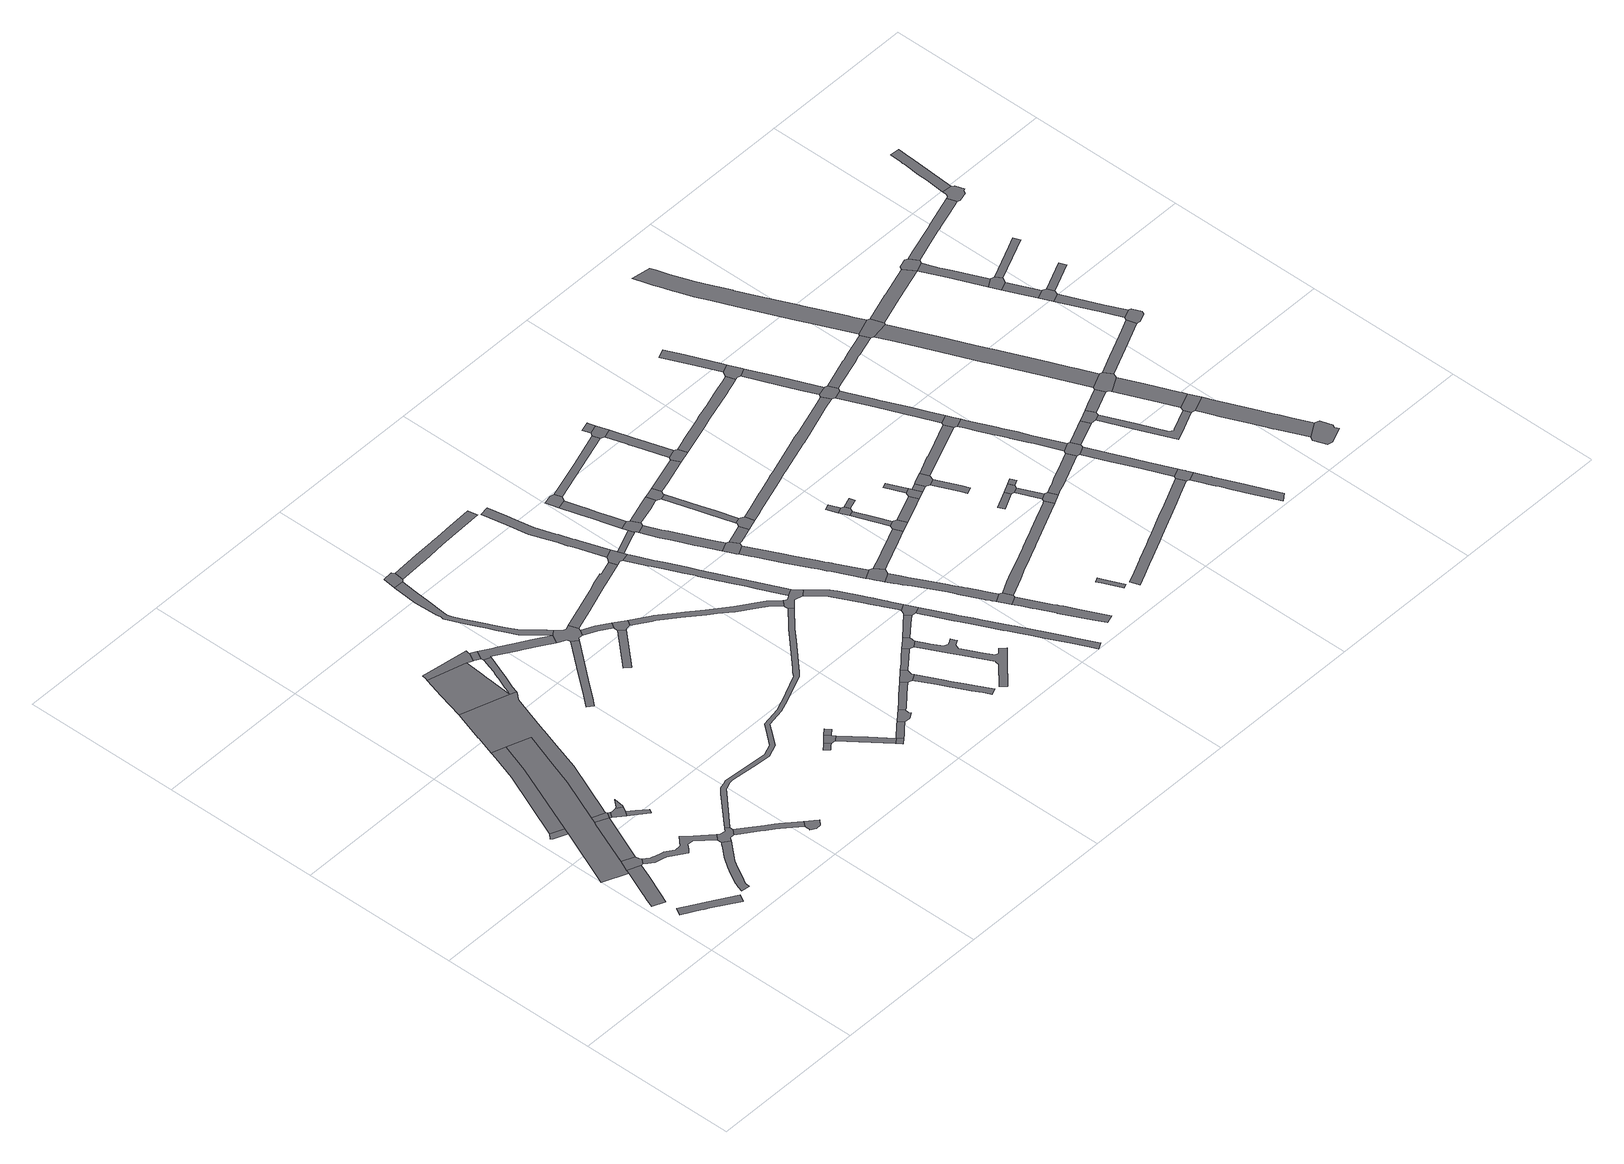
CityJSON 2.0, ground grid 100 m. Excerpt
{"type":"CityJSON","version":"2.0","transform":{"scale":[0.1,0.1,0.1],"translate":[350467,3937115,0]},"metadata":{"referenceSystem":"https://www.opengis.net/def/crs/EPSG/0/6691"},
"CityObjects":{
"road1":{"type":"Road","attributes":{"function":"2","RoadStructureAttribute.sectionType":"1"},"geometry":[{"type":"MultiSurface","lod":"1","boundaries":[[[0,1,2,3,4,5,6,7,8,9]]]}]},
"road2":{"type":"Road","attributes":{"RoadStructureAttribute.sectionType":"1"},"geometry":[{"type":"MultiSurface","lod":"1","boundaries":[[[10,11,12,13,14,15,16,17,18,19,20,21]]]}]},
"road3":{"type":"Road","geometry":[{"type":"MultiSurface","lod":"1","boundaries":[[[22,23,24,25,26,4,3]]]}]},
"road4":{"type":"Road","geometry":[{"type":"MultiSurface","lod":"1","boundaries":[[[27,28,29,30,31]]]}]},
"road5":{"type":"Road","attributes":{"function":"2","RoadStructureAttribute.sectionType":"1"},"geometry":[{"type":"MultiSurface","lod":"1","boundaries":[[[32,33,34,35,26,25,36,37,38]]]}]},
"road6":{"type":"Road","attributes":{"RoadStructureAttribute.sectionType":"1"},"geometry":[{"type":"MultiSurface","lod":"1","boundaries":[[[39,40,41,42,43,44,45,46,47,48,23,22,49,50,51,52,53,54,55,56,57,58,59]]]}]},
"road7":{"type":"Road","attributes":{"RoadStructureAttribute.sectionType":"1"},"geometry":[{"type":"MultiSurface","lod":"1","boundaries":[[[60,61,62,63,64,65,66,67,68,69,70,71,72,73,74,75,76,77,78]]]}]},
"road8":{"type":"Road","attributes":{"function":"2","RoadStructureAttribute.sectionType":"1"},"geometry":[{"type":"MultiSurface","lod":"1","boundaries":[[[79,80,81,82,83,84,85,86,87,88,89,90,91,92,93,94,95,96,97]]]}]},
"road9":{"type":"Road","geometry":[{"type":"MultiSurface","lod":"1","boundaries":[[[98,32,38,99,100]]]}]},
"road10":{"type":"Road","attributes":{"function":"2","RoadStructureAttribute.sectionType":"1"},"geometry":[{"type":"MultiSurface","lod":"1","boundaries":[[[101,102,103,104,105,27,31]]]}]},
"road11":{"type":"Road","geometry":[{"type":"MultiSurface","lod":"1","boundaries":[[[106,107,99,38]]]}]},
"road12":{"type":"Road","geometry":[{"type":"MultiSurface","lod":"1","boundaries":[[[108,109,107,106,110,111,112,113]]]}]},
"road13":{"type":"Road","geometry":[{"type":"MultiSurface","lod":"1","boundaries":[[[110,114,115,116,117,111]]]}]},
"road14":{"type":"Road","geometry":[{"type":"MultiSurface","lod":"1","boundaries":[[[112,118,119,120,113]]]}]},
"road15":{"type":"Road","geometry":[{"type":"MultiSurface","lod":"1","boundaries":[[[68,67,121,122,123,124,125,126,127,39,59]]]}]},
"road16":{"type":"Road","attributes":{"function":"2","RoadStructureAttribute.sectionType":"1"}},
"road17":{"type":"Road","attributes":{"RoadStructureAttribute.sectionType":"1"},"geometry":[{"type":"MultiSurface","lod":"1","boundaries":[[[128,129,130,131,132,133,134,135,136,137,138,139,140,141,123,122]]]}]},
"road18":{"type":"Road","geometry":[{"type":"MultiSurface","lod":"1","boundaries":[[[142,143,144,103,102,97,96,145,146,147,148,149,98,100,150,151,152,153,154,155,156,157,158,159,160,161]]]}]},
"road19":{"type":"Road","geometry":[{"type":"MultiSurface","lod":"1","boundaries":[[[162,134,133,163,164,165,166]]]}]},
"road20":{"type":"Road","attributes":{"function":"2","RoadStructureAttribute.sectionType":"1"},"geometry":[{"type":"MultiSurface","lod":"1","boundaries":[[[160,167,168,169,170,171,172,173,174,175,161]]]}]},
"road21":{"type":"Road","geometry":[{"type":"MultiSurface","lod":"1","boundaries":[[[176,177,174,173,178,179,180,181,182]]]}]},
"road22":{"type":"Road","attributes":{"RoadStructureAttribute.sectionType":"1"},"geometry":[{"type":"MultiSurface","lod":"1","boundaries":[[[183,184,185,186,187,188,189,190,191,192,193,194,195,196,197,198,199,200,201,202,203,204,205,206,207,208,209,210,211,212,213,214,160,159]]]}]},
"road23":{"type":"Road","geometry":[{"type":"MultiSurface","lod":"1","boundaries":[[[180,179,215,216,217,218]]]}]},
"road24":{"type":"Road","attributes":{"RoadStructureAttribute.sectionType":"1"},"geometry":[{"type":"MultiSurface","lod":"1","boundaries":[[[219,220,221,222,223,224,225,226]]]}]},
"road25":{"type":"Road","attributes":{"RoadStructureAttribute.sectionType":"1"},"geometry":[{"type":"MultiSurface","lod":"1","boundaries":[[[217,227,188,187,228,229,230,231,232,233,234,235,236,237,238,239,218]]]}]},
"road26":{"type":"Road","attributes":{"RoadStructureAttribute.sectionType":"1"},"geometry":[{"type":"MultiSurface","lod":"1","boundaries":[[[240,241,242,243,244,245]]]}]},
"road27":{"type":"Road","attributes":{"RoadStructureAttribute.sectionType":"1"},"geometry":[{"type":"MultiSurface","lod":"1","boundaries":[[[246,247,248,249,250,251,252,253,254,255,256,257,258,259,260,261,262,263,264,265,266,267,268,269,270,271,272,273,274,275,276,277,278,279,280,281,282,283,284,285,286,287,288,125,124]]]}]},
"road28":{"type":"Road","geometry":[{"type":"MultiSurface","lod":"1","boundaries":[[[244,289,290,291,292,245]]]}]},
"road29":{"type":"Road","attributes":{"RoadStructureAttribute.sectionType":"1"},"geometry":[{"type":"MultiSurface","lod":"1","boundaries":[[[291,293,294,292]]]}]},
"road30":{"type":"Road","attributes":{"RoadStructureAttribute.sectionType":"1"},"geometry":[{"type":"MultiSurface","lod":"1","boundaries":[[[295,290,289,296,297]]]}]},
"road31":{"type":"Road","attributes":{"RoadStructureAttribute.sectionType":"1"},"geometry":[{"type":"MultiSurface","lod":"1","boundaries":[[[298,299,300,301,302,303,304,305,306,307,308,309,310,311,312,313,314,315,316,317,318,319,320,321,322,323,324,325,234]]]}]},
"road32":{"type":"Road","geometry":[{"type":"MultiSurface","lod":"1","boundaries":[[[314,313,326,327,328,329]]]}]},
"road33":{"type":"Road","geometry":[{"type":"MultiSurface","lod":"1","boundaries":[[[330,331,332,333,334,298,234,233,335,336,219,226,337,338]]]}]},
"road34":{"type":"Road","geometry":[{"type":"MultiSurface","lod":"1","boundaries":[[[296,339,340,297]]]}]},
"road35":{"type":"Road","attributes":{"RoadStructureAttribute.sectionType":"1"},"geometry":[{"type":"MultiSurface","lod":"1","boundaries":[[[341,342,343,344]]]}]},
"road36":{"type":"Road","attributes":{"RoadStructureAttribute.sectionType":"1"},"geometry":[{"type":"MultiSurface","lod":"1","boundaries":[[[345,346,347,348,349,350,351,352,353,297,340]]]}]},
"road37":{"type":"Road","attributes":{"RoadStructureAttribute.sectionType":"1"},"geometry":[{"type":"MultiSurface","lod":"1","boundaries":[[[354,355,356,357,330,338]]]}]},
"road38":{"type":"Road","geometry":[{"type":"MultiSurface","lod":"1","boundaries":[[[358,359,360,361,362,363,364,349,348]]]}]},
"road39":{"type":"Road","geometry":[{"type":"MultiSurface","lod":"1","boundaries":[[[356,355,341,344,365,366,367]]]}]},
"road40":{"type":"Road","attributes":{"RoadStructureAttribute.sectionType":"1"},"geometry":[{"type":"MultiSurface","lod":"1","boundaries":[[[368,369,370,371,372,362,361,373,374,375]]]}]},
"road41":{"type":"Road","attributes":{"RoadStructureAttribute.sectionType":"1"},"geometry":[{"type":"MultiSurface","lod":"1","boundaries":[[[376,377,378,379,380,381,382,383,384,385,386,387,388,332,331,389,390,391,392,393,394]]]}]},
"road42":{"type":"Road","attributes":{"RoadStructureAttribute.sectionType":"1"},"geometry":[{"type":"MultiSurface","lod":"1","boundaries":[[[395,396,397,398,399,400,401,402,403,404,405,406,407,408,409,410,327,326]]]}]},
"road43":{"type":"Road","geometry":[{"type":"MultiSurface","lod":"1","boundaries":[[[411,412,413,414,368,375,415]]]}]},
"road44":{"type":"Road","attributes":{"RoadStructureAttribute.sectionType":"1"},"geometry":[{"type":"MultiSurface","lod":"1","boundaries":[[[366,416,417,418,419,420,421,422,423,424,425,426,427,428,429,430,431,432,433,434,367]]]}]},
"road45":{"type":"Road","attributes":{"RoadStructureAttribute.sectionType":"1"},"geometry":[{"type":"MultiSurface","lod":"1","boundaries":[[[435,436,437,438,439,440,441,442,443,444,445,446,447,411,415]]]}]},
"road46":{"type":"Road","attributes":{"RoadStructureAttribute.sectionType":"1"},"geometry":[{"type":"MultiSurface","lod":"1","boundaries":[[[448,449,450,451,414,413,452,453,454]]]}]},
"road47":{"type":"Road","geometry":[{"type":"MultiSurface","lod":"1","boundaries":[[[455,456,457,458,459,376,394,460,461,462,463]]]}]},
"road48":{"type":"Road","attributes":{"RoadStructureAttribute.sectionType":"1"},"geometry":[{"type":"MultiSurface","lod":"1","boundaries":[[[464,465,466,467,468,469,470,471,472,473,474,475,476,477,478,479,480,481,458,457]]]}]},
"road49":{"type":"Road","geometry":[{"type":"MultiSurface","lod":"1","boundaries":[[[482,483,484,485,486,487,488,489,448,454]]]}]},
"road50":{"type":"Road","attributes":{"RoadStructureAttribute.sectionType":"1"},"geometry":[{"type":"MultiSurface","lod":"1","boundaries":[[[461,490,491,492,493,494,495,496,497,498,499,500,501,502,503,504,505,506,507,508,509,510,511,512,513,514,515,516,462]]]}]},
"road51":{"type":"Road","geometry":[{"type":"MultiSurface","lod":"1","boundaries":[[[425,517,266,265,518,519,520,521,522,523,506,505,524,525,526,426]]]}]},
"road52":{"type":"Road","attributes":{"RoadStructureAttribute.sectionType":"1"},"geometry":[{"type":"MultiSurface","lod":"1","boundaries":[[[527,528,529,530,531,532,533,534,535,536,537,538,539,540,541,542,543,544,483,482,545,546,547,548,549,550,551,552,553,554,555,556]]]}]},
"road53":{"type":"Road","attributes":{"RoadStructureAttribute.sectionType":"1"},"geometry":[{"type":"MultiSurface","lod":"1","boundaries":[[[455,463,557,558,559]]]}]},
"road54":{"type":"Road","attributes":{"RoadStructureAttribute.sectionType":"1"},"geometry":[{"type":"MultiSurface","lod":"1","boundaries":[[[560,561,562,563,487,486,564,565,566]]]}]},
"road55":{"type":"Road","attributes":{"RoadStructureAttribute.sectionType":"1"},"geometry":[{"type":"MultiSurface","lod":"1","boundaries":[[[567,568,569,570,571,572,573,574,575,576,577,578,579,580,581,582,583,584,585,586,587,588,589,590,522,521]]]}]},
"road56":{"type":"Road","attributes":{"RoadStructureAttribute.sectionType":"1"},"geometry":[{"type":"MultiSurface","lod":"1","boundaries":[[[591,592,593,594,595,596,597,598,599,600,601,602,603,604]]]}]},
"road57":{"type":"Road","geometry":[{"type":"MultiSurface","lod":"1","boundaries":[[[605,606,607,597,596,559,558,608,609,610,611]]]}]},
"road58":{"type":"Road","geometry":[{"type":"MultiSurface","lod":"1","boundaries":[[[612,613,614,615,604,603]]]}]},
"road59":{"type":"Road","attributes":{"RoadStructureAttribute.sectionType":"1"},"geometry":[{"type":"MultiSurface","lod":"1","boundaries":[[[616,617,618,619,620,621,622,623,624,625,626,627,628,629,611,610]]]}]},
"road60":{"type":"Road","geometry":[{"type":"MultiSurface","lod":"1","boundaries":[[[578,577,630,560,566,631,632]]]}]},
"road61":{"type":"Road","geometry":[{"type":"MultiSurface","lod":"1","boundaries":[[[633,622,621,634,635,636,637,638]]]}]},
"road62":{"type":"Road","attributes":{"RoadStructureAttribute.sectionType":"1"},"geometry":[{"type":"MultiSurface","lod":"1","boundaries":[[[639,640,606,605,641,642,643,644]]]}]},
"road63":{"type":"Road","attributes":{"RoadStructureAttribute.sectionType":"1"},"geometry":[{"type":"MultiSurface","lod":"1","boundaries":[[[645,646,647,648,649,650,651,652,653,637,636,654,655,656,657,658,659,660,661,662,663,664,665]]]}]},
"road64":{"type":"Road","attributes":{"RoadStructureAttribute.sectionType":"1"},"geometry":[{"type":"MultiSurface","lod":"1","boundaries":[[[631,666,667,668,669,670,671,672,673,674,675,676,677,678,679,680,681,682,683,684,685,686,687,688,689,632]]]}]},
"road65":{"type":"Road","attributes":{"RoadStructureAttribute.sectionType":"1"},"geometry":[{"type":"MultiSurface","lod":"1","boundaries":[[[690,691,692,693,694,633,638]]]}]},
"road66":{"type":"Road","geometry":[{"type":"MultiSurface","lod":"1","boundaries":[[[664,695,696,697,698,699,700,701,665]]]}]},
"road67":{"type":"Road","attributes":{"RoadStructureAttribute.sectionType":"1"},"geometry":[{"type":"MultiSurface","lod":"1","boundaries":[[[702,703,704,705,706,707,708,709,710,711,712,713,714,715,716,717,718,719,720,721,722,723,724,725,726,727,699,698]]]}]},
"road68":{"type":"Road","geometry":[{"type":"MultiSurface","lod":"1","boundaries":[[[728,729,730,731,732,733,639,644]]]}]},
"road69":{"type":"Road","attributes":{"RoadStructureAttribute.sectionType":"1"},"geometry":[{"type":"MultiSurface","lod":"1","boundaries":[[[734,735,736,737,738,739,729,728]]]}]},
"road70":{"type":"Road","geometry":[{"type":"MultiSurface","lod":"1","boundaries":[[[740,737,736,741,692,691,742]]]}]},
"road71":{"type":"Road","attributes":{"RoadStructureAttribute.sectionType":"1"},"geometry":[{"type":"MultiSurface","lod":"1","boundaries":[[[612,743,744,745,746,613]]]}]},
"road72":{"type":"Road","geometry":[{"type":"MultiSurface","lod":"1","boundaries":[[[715,714,747,748,749,750]]]}]},
"road73":{"type":"Road","attributes":{"RoadStructureAttribute.sectionType":"1"},"geometry":[{"type":"MultiSurface","lod":"1","boundaries":[[[751,752,753,754,755,756,757,758,759,760,761,762,763,764,765,766,767,768,748,747]]]}]},
"road74":{"type":"Road","attributes":{"RoadStructureAttribute.sectionType":"1"},"geometry":[{"type":"MultiSurface","lod":"1","boundaries":[[[769,770,771,772,773,701,700,774,775,776,777,778]]]}]},
"road75":{"type":"Road","attributes":{"RoadStructureAttribute.sectionType":"1"},"geometry":[{"type":"MultiSurface","lod":"1","boundaries":[[[731,779,780,781,782,783,784,732]]]}]},
"road76":{"type":"Road","attributes":{"RoadStructureAttribute.sectionType":"1"},"geometry":[{"type":"MultiSurface","lod":"1","boundaries":[[[785,786,787,788]]]}]},
"road77":{"type":"Road","geometry":[{"type":"MultiSurface","lod":"1","boundaries":[[[787,789,790,791,792,788]]]}]},
"road78":{"type":"Road","geometry":[{"type":"MultiSurface","lod":"1","boundaries":[[[744,793,794,795,796,745]]]}]},
"road79":{"type":"Road","attributes":{"RoadStructureAttribute.sectionType":"1"},"geometry":[{"type":"MultiSurface","lod":"1","boundaries":[[[797,796,795,798,799]]]}]},
"road80":{"type":"Road","attributes":{"RoadStructureAttribute.sectionType":"1"},"geometry":[{"type":"MultiSurface","lod":"1","boundaries":[[[800,790,789,801,802,803]]]}]},
"road81":{"type":"Road","attributes":{"RoadStructureAttribute.sectionType":"1"},"geometry":[{"type":"MultiSurface","lod":"1","boundaries":[[[804,805,806,794,793,807,808,809,810]]]}]},
"road82":{"type":"Road","geometry":[{"type":"MultiSurface","lod":"1","boundaries":[[[782,781,811,812,804,810]]]}]},
"road83":{"type":"Road","geometry":[{"type":"MultiSurface","lod":"1","boundaries":[[[777,813,814,803,802,778]]]}]},
"road84":{"type":"Road","attributes":{"RoadStructureAttribute.sectionType":"1"},"geometry":[{"type":"MultiSurface","lod":"1","boundaries":[[[791,815,816,792]]]}]},
"road85":{"type":"Road","attributes":{"RoadStructureAttribute.sectionType":"1"},"geometry":[{"type":"MultiSurface","lod":"1","boundaries":[[[817,818,819,820,821,822]]]}]},
"road86":{"type":"Road","attributes":{"RoadStructureAttribute.sectionType":"1"},"geometry":[{"type":"MultiSurface","lod":"1","boundaries":[[[813,823,824,825,826,827,828,829,830,831,832,814]]]}]},
"road87":{"type":"Road","attributes":{"RoadStructureAttribute.sectionType":"1"},"geometry":[{"type":"MultiSurface","lod":"1","boundaries":[[[749,833,834,835,836,837,838,839,840,841,842,843,844,845,846,847,848,849,850,851,852,853,854,855,856,857,750]]]}]},
"road88":{"type":"Road","attributes":{"RoadStructureAttribute.sectionType":"1"},"geometry":[{"type":"MultiSurface","lod":"1","boundaries":[[[858,859,860,861,862,863,864,865,866,867,868,740,742,869,870,871,872,873,874,875,876,877,878,879,880]]]}]},
"road89":{"type":"Road","geometry":[{"type":"MultiSurface","lod":"1","boundaries":[[[881,882,883,884,885]]]}]},
"road90":{"type":"Road","geometry":[{"type":"MultiSurface","lod":"1","boundaries":[[[886,885,884,828,827,887,888]]]}]},
"road91":{"type":"Road","attributes":{"RoadStructureAttribute.sectionType":"1"},"geometry":[{"type":"MultiSurface","lod":"1","boundaries":[[[889,890,886,888]]]}]},
"road92":{"type":"Road","attributes":{"RoadStructureAttribute.sectionType":"1"},"geometry":[{"type":"MultiSurface","lod":"1","boundaries":[[[811,891,892,893,894,895,896,897,898,899,900,901,902,903,904,905,906,907,908,812]]]}]},
"road93":{"type":"Road","geometry":[{"type":"MultiSurface","lod":"1","boundaries":[[[909,910,911,912,890,889,913]]]}]},
"road94":{"type":"Road","attributes":{"RoadStructureAttribute.sectionType":"1"},"geometry":[{"type":"MultiSurface","lod":"1","boundaries":[[[913,914,915,916,917,909]]]}]},
"road95":{"type":"Road","attributes":{"RoadStructureAttribute.sectionType":"1"},"geometry":[{"type":"MultiSurface","lod":"1","boundaries":[[[918,919,920,921]]]}]},
"road96":{"type":"Road","geometry":[{"type":"MultiSurface","lod":"1","boundaries":[[[922,923,924,918,921,925]]]}]},
"road97":{"type":"Road","attributes":{"RoadStructureAttribute.sectionType":"1"},"geometry":[{"type":"MultiSurface","lod":"1","boundaries":[[[926,927,922,925]]]}]},
"road98":{"type":"Road","geometry":[{"type":"MultiSurface","lod":"1","boundaries":[[[843,928,929,927,926,844]]]}]},
"road99":{"type":"Road","attributes":{"RoadStructureAttribute.sectionType":"1"},"geometry":[{"type":"MultiSurface","lod":"1","boundaries":[[[930,931,932,933,934,935,936,937,938,939,940,941,942,943,944,945,946,947,948,949]]]}]},
"road100":{"type":"Road","attributes":{"RoadStructureAttribute.sectionType":"1"},"geometry":[{"type":"MultiSurface","lod":"1","boundaries":[[[950,951,924,923]]]}]},
"road101":{"type":"Road","attributes":{"RoadStructureAttribute.sectionType":"1"},"geometry":[{"type":"MultiSurface","lod":"1","boundaries":[[[952,953,954,955,911,910,956,957,958,959]]]}]},
"road102":{"type":"Road","attributes":{"RoadStructureAttribute.sectionType":"1"},"geometry":[{"type":"MultiSurface","lod":"1","boundaries":[[[960,961,962,963,964,965,966,967,968]]]}]},
"road103":{"type":"Road","geometry":[{"type":"MultiSurface","lod":"1","boundaries":[[[898,897,969,970,971,972,960,968]]]}]},
"road104":{"type":"Road","attributes":{"RoadStructureAttribute.sectionType":"1"},"geometry":[{"type":"MultiSurface","lod":"1","boundaries":[[[973,974,975,976,977,978,979,929,928,980,981,982,983]]]}]},
"road105":{"type":"Road","attributes":{"RoadStructureAttribute.sectionType":"1"},"geometry":[{"type":"MultiSurface","lod":"1","boundaries":[[[984,985,971,970,986,987,988,989,990]]]}]},
"road106":{"type":"Road","geometry":[{"type":"MultiSurface","lod":"1","boundaries":[[[879,991,992,993,994,990,989,880]]]}]},
"road107":{"type":"Road","attributes":{"RoadStructureAttribute.sectionType":"1"},"geometry":[{"type":"MultiSurface","lod":"1","boundaries":[[[995,996,997,998,999,1000,1001,1002,1003,1004,1005,1006,1007,992,991]]]}]},
"road108":{"type":"Road","geometry":[{"type":"MultiSurface","lod":"1","boundaries":[[[958,1008,1009,1010,1001,1000,959]]]}]},
"road109":{"type":"Road","attributes":{"RoadStructureAttribute.sectionType":"1"},"geometry":[{"type":"MultiSurface","lod":"1","boundaries":[[[1011,1012,1013,1014,1015,1009,1008,1016,1017,1018,1019,1020,1021,1022,1023,1024,1025]]]}]},
"road110":{"type":"Road","geometry":[{"type":"MultiSurface","lod":"1","boundaries":[[[1025,1024,973,983,1026,1027,1028,1029]]]}]},
"road111":{"type":"Road","attributes":{"RoadStructureAttribute.sectionType":"1"},"geometry":[{"type":"MultiSurface","lod":"1","boundaries":[[[1030,1031,1032,1027,1026,1033,1034,1035,1036,1037]]]}]},
"road112":{"type":"Road","geometry":[{"type":"MultiSurface","lod":"1","boundaries":[[[1038,1039,1040,1037,1036,1041,940,939,1042,1043]]]}]},
"road113":{"type":"Road","attributes":{"RoadStructureAttribute.sectionType":"1"},"geometry":[{"type":"MultiSurface","lod":"1","boundaries":[[[1044,1045,1046,1047,1048,1049,1050,1051,1052,1053,1054,994,993]]]}]},
"road114":{"type":"Road","attributes":{"RoadStructureAttribute.sectionType":"1"},"geometry":[{"type":"MultiSurface","lod":"1","boundaries":[[[1055,1056,1057,1058,1059,1060,1061,1062,1043,1042,1063,1064,1065,1066,1067,1068,1069,1070]]]}]},
"road115":{"type":"Road","attributes":{"RoadStructureAttribute.sectionType":"1"},"geometry":[{"type":"MultiSurface","lod":"1","boundaries":[[[1028,1071,1072,1073,1074,1029]]]}]},
"road116":{"type":"Road","geometry":[{"type":"MultiSurface","lod":"1","boundaries":[[[1075,1076,1077,1078,1079,1080,1081,1073,1072]]]}]},
"road117":{"type":"Road","attributes":{"RoadStructureAttribute.sectionType":"1"},"geometry":[{"type":"MultiSurface","lod":"1","boundaries":[[[1082,1083,1084,1085,1086,1087,1088,1089,1090,1091,1092,1093,1094,1095,1096,1097,1098,1099,1100,1101,1102,1103,1104,1105,1106,1107,1108,1109,1110,1111,1112,1113,1114,1115]]]}]},
"road118":{"type":"Road","attributes":{"RoadStructureAttribute.sectionType":"1"},"geometry":[{"type":"MultiSurface","lod":"1","boundaries":[[[1116,1117,1118,1119,1077,1076,1120,1121,1122,1123,1124]]]}]},
"road119":{"type":"Road","attributes":{"RoadStructureAttribute.sectionType":"1"},"geometry":[{"type":"MultiSurface","lod":"1","boundaries":[[[1125,1080,1079,1126,1127,1128]]]}]},
"road120":{"type":"Road","geometry":[{"type":"MultiSurface","lod":"1","boundaries":[[[1114,1049,1048,1129,1130,1131,1132,1115]]]}]},
"road121":{"type":"Road","attributes":{"RoadStructureAttribute.sectionType":"1"},"geometry":[{"type":"MultiSurface","lod":"1","boundaries":[[[1133,1134,1135,1136,1137,1138,1139,1140,1130,1129,1141,1142,1143,1144,1145,1146,1147]]]}]},
"road122":{"type":"Road","geometry":[{"type":"MultiSurface","lod":"1","boundaries":[[[1148,1149,1133,1147,1128,1127,1150,1151,1152,1153]]]}]},
"road123":{"type":"Road","attributes":{"RoadStructureAttribute.sectionType":"1"},"geometry":[{"type":"MultiSurface","lod":"1","boundaries":[[[1152,1154,1155,1156,1157,1158,1159,1160,1161,1153]]]}]},
"road124":{"type":"Road","geometry":[{"type":"MultiSurface","lod":"1","boundaries":[[[1157,1156,1124,1123,1162,1163]]]}]},
"road125":{"type":"Road","attributes":{"RoadStructureAttribute.sectionType":"1"},"geometry":[{"type":"MultiSurface","lod":"1","boundaries":[[[1162,1164,1165,1166,1167,1168,1169,1170,1171,1172,1173,1174,1175,1176,1177,1178,1179,1180,1163]]]}]},
"road126":{"type":"Road","attributes":{"RoadStructureAttribute.sectionType":"1"},"geometry":[{"type":"MultiSurface","lod":"1","boundaries":[[[1181,1182,1132,1131,1183,1184,1185,1186]]]}]},
"road127":{"type":"Road","geometry":[{"type":"MultiSurface","lod":"1","boundaries":[[[1187,1188,1189,1190,1191,1192,1174,1173,1193,1194]]]}]},
"road128":{"type":"Road","attributes":{"RoadStructureAttribute.sectionType":"1"},"geometry":[{"type":"MultiSurface","lod":"1","boundaries":[[[1195,1196,1197,1198,1199,1200,1149,1148,1201,1202]]]}]},
"road129":{"type":"Road","geometry":[{"type":"MultiSurface","lod":"1","boundaries":[[[1203,1204,1186,1185,1205,1206,1207]]]}]},
"road130":{"type":"Road","attributes":{"RoadStructureAttribute.sectionType":"1"},"geometry":[{"type":"MultiSurface","lod":"1","boundaries":[[[1185,1208,1209,1210,1211,1212,1213,1214,1215,1205]]]}]},
"road131":{"type":"Road","geometry":[{"type":"MultiSurface","lod":"1","boundaries":[[[1216,1210,1209,1217,1218,1219]]]}]},
"road132":{"type":"Road","attributes":{"RoadStructureAttribute.sectionType":"1"},"geometry":[{"type":"MultiSurface","lod":"1","boundaries":[[[1220,1218,1217,1221,1222,1223]]]}]},
"road133":{"type":"Road","geometry":[{"type":"MultiSurface","lod":"1","boundaries":[[[1223,1222,1224,1225,1226,1227]]]}]},
"road134":{"type":"Road","attributes":{"RoadStructureAttribute.sectionType":"1"},"geometry":[{"type":"MultiSurface","lod":"1","boundaries":[[[1228,1229,1230,1231,1225,1224,1232,1233,1234,1235,1236]]]}]},
"road135":{"type":"Road","geometry":[{"type":"MultiSurface","lod":"1","boundaries":[[[1237,1238,1239,1228,1236,1195,1202,1240,1241]]]}]},
"road136":{"type":"Road","geometry":[{"type":"MultiSurface","lod":"1","boundaries":[[[1226,1242,1243,1227]]]}]},
"road137":{"type":"Road","attributes":{"RoadStructureAttribute.sectionType":"1"},"geometry":[{"type":"MultiSurface","lod":"1","boundaries":[[[1244,1245,1246,1247,1216,1219]]]}]},
"road138":{"type":"Road","attributes":{"RoadStructureAttribute.sectionType":"1"},"geometry":[{"type":"MultiSurface","lod":"1","boundaries":[[[1206,1248,1249,1250,1251,1252,1253,1254,1255,1256,1257,1258,1259,1207]]]}]},
"road139":{"type":"Road","geometry":[{"type":"MultiSurface","lod":"1","boundaries":[[[1260,1261,1262,1263,1264,1265,1266,1267,1256,1255,1268]]]}]},
"road140":{"type":"Road","attributes":{"RoadStructureAttribute.sectionType":"1"},"geometry":[{"type":"MultiSurface","lod":"1","boundaries":[[[1269,1270,1271,1272,1273,1274,1275,1265,1264,1276,1277,1278]]]}]}
},
"vertices":[
[120,434,0],[148,499,0],[207,636,0],[242,720,0],[164,753,0],[154,729,0],[83,563,0],[81,559,0],[62,515,0],[42,467,0],
[265,267,0],[232,286,0],[119,355,0],[93,311,0],[206,245,0],[207,244,0],[212,240,0],[221,234,0],[222,235,0],[241,224,0],[399,126,0],[426,170,0],
[258,723,0],[283,752,0],[277,757,0],[271,788,0],[193,821,0],
[100,1252,0],[71,1224,0],[83,1211,0],[165,1178,0],[182,1217,0],
[325,1129,0],[320,1117,0],[319,1115,0],[211,862,0],[333,932,0],[388,1060,0],[403,1095,0],
[692,577,0],[572,692,0],[546,718,0],[496,666,0],[455,661,0],[400,699,0],[391,702,0],[350,713,0],[334,717,0],[320,721,0],[264,718,0],[279,705,0],[311,681,0],[354,669,0],[383,661,0],[485,592,0],[490,597,0],[504,612,0],[531,641,0],[569,641,0],[662,546,0],
[510,202,0],[511,205,0],[524,232,0],[567,308,0],[568,310,0],[570,314,0],[602,368,0],[706,486,0],[664,517,0],[653,505,0],[639,487,0],[590,432,0],[537,355,0],[530,342,0],[489,272,0],[481,257,0],[465,220,0],[454,186,0],[506,177,0],
[383,1683,0],[183,1216,0],[168,1182,0],[166,1178,0],[165,1174,0],[2,794,0],[153,729,0],[163,754,0],[192,822,0],[210,863,0],[317,1113,0],[319,1117,0],[324,1129,0],[328,1138,0],[340,1167,0],[461,1449,0],[515,1603,0],[594,1825,0],[450,1876,0],
[341,1167,0],[426,1129,0],[419,1134,0],
[382,1684,0],[449,1876,0],[360,1905,0],[345,1861,0],[291,1697,0],
[415,1086,0],[441,1119,0],
[468,1114,0],[454,1114,0],[478,1036,0],[500,1064,0],[519,1096,0],[483,1117,0],
[510,1010,0],[582,952,0],[600,977,0],[544,1027,0],
[523,1103,0],[531,1168,0],[493,1124,0],
[721,505,0],[752,508,0],[778,539,0],[780,560,0],[761,579,0],[742,559,0],[704,566,0],
[783,485,0],[869,419,0],[891,402,0],[934,369,0],[953,353,0],[1053,264,0],[1081,295,0],[980,383,0],[970,392,0],[969,393,0],[961,398,0],[920,429,0],[903,443,0],[848,485,0],
[460,2213,0],[402,2035,0],[400,2027,0],[598,1835,0],[599,1835,0],[595,1824,0],[524,1624,0],[462,1449,0],[426,1149,0],[428,1154,0],[579,1507,0],[627,1654,0],[677,1810,0],[680,1820,0],[730,1966,0],[767,2072,0],[801,2110,0],[805,2119,0],[766,2133,0],[465,2231,0],
[1146,238,0],[1057,234,0],[1053,228,0],[1086,205,0],[1116,209,0],
[776,2248,0],[778,2278,0],[782,2317,0],[783,2336,0],[786,2368,0],[791,2438,0],[794,2469,0],[552,2538,0],[514,2402,0],
[561,2579,0],[557,2553,0],[814,2462,0],[831,2454,0],[858,2509,0],[860,2519,0],[862,2533,0],
[820,2163,0],[850,2235,0],[854,2244,0],[881,2311,0],[914,2400,0],[873,2415,0],[870,2407,0],[865,2391,0],[860,2374,0],[859,2371,0],[855,2356,0],[849,2338,0],[848,2335,0],[843,2320,0],[836,2304,0],[832,2296,0],[829,2288,0],[823,2273,0],[818,2260,0],[814,2250,0],[813,2248,0],[808,2236,0],[803,2225,0],[800,2218,0],[799,2213,0],[794,2201,0],[790,2190,0],[786,2178,0],[786,2177,0],[781,2166,0],[776,2155,0],[771,2144,0],
[844,2448,0],[848,2446,0],[870,2435,0],[899,2485,0],
[1294,2163,0],[1124,1954,0],[1023,1831,0],[968,1763,0],[1003,1735,0],[1043,1783,0],[1131,1893,0],[1329,2135,0],
[872,2423,0],[917,2407,0],[1023,2342,0],[1049,2327,0],[1077,2310,0],[1173,2253,0],[1232,2215,0],[1264,2267,0],[1156,2334,0],[1068,2386,0],[999,2427,0],[971,2443,0],[946,2457,0],
[1596,612,0],[1565,586,0],[1591,556,0],[1614,575,0],[1631,589,0],[1605,620,0],
[966,749,0],[993,775,0],[1001,777,0],[1003,778,0],[1038,790,0],[1066,794,0],[1257,777,0],[1335,770,0],[1419,802,0],[1469,866,0],[1521,932,0],[1640,954,0],[1722,986,0],[1843,1035,0],[1908,1063,0],[1929,1084,0],[1930,1086,0],[2105,1263,0],[2168,1327,0],[2284,1435,0],[2262,1459,0],[2164,1369,0],[2144,1350,0],[2095,1300,0],[1928,1131,0],[1907,1110,0],[1899,1100,0],[1888,1086,0],[1823,1057,0],[1758,1029,0],[1729,1018,0],[1691,1002,0],[1632,977,0],[1506,957,0],[1456,893,0],[1402,825,0],[1331,798,0],[1038,820,0],[1034,820,0],[1013,812,0],[1007,810,0],[977,800,0],[947,773,0],
[1661,586,0],[1692,611,0],[1678,629,0],[1652,660,0],
[1715,660,0],[1690,691,0],
[1800,474,0],[1863,329,0],[1894,354,0],
[1294,2292,0],[1272,2319,0],[1220,2380,0],[1205,2394,0],[1178,2425,0],[1170,2441,0],[1138,2502,0],[1120,2539,0],[1084,2613,0],[1028,2726,0],[1008,2772,0],[1003,2797,0],[1007,2843,0],[1016,2939,0],[1026,3043,0],[1036,3146,0],[973,3145,0],[958,2986,0],[964,2851,0],[966,2841,0],[973,2810,0],[968,2791,0],[1016,2676,0],[1046,2614,0],[1071,2562,0],[1090,2520,0],[1116,2466,0],[1145,2405,0],
[1051,3159,0],[1059,3221,0],[1048,3237,0],[986,3235,0],
[1392,2182,0],[1396,2197,0],[1376,2254,0],[1350,2244,0],[1330,2250,0],[1243,2209,0],[1290,2185,0],[1340,2148,0],[1368,2149,0],
[1887,298,0],[1919,322,0],
[1525,2030,0],[1326,1814,0],[1359,1783,0],[1558,1999,0],
[1943,341,0],[1970,364,0],[1979,371,0],[2020,406,0],[1997,438,0],[1975,421,0],[1945,396,0],[1924,379,0],[1915,371,0],
[1449,2109,0],[1523,2059,0],[1545,2093,0],[1469,2144,0],
[2056,402,0],[2095,424,0],[2087,437,0],[2092,463,0],[2067,494,0],[2039,472,0],[2037,470,0],
[1564,2005,0],[1595,2009,0],[1617,2043,0],
[2232,629,0],[2221,620,0],[2205,607,0],[2143,556,0],[2120,537,0],[2104,470,0],[2185,538,0],[2259,596,0],
[1888,2420,0],[1791,2388,0],[1789,2395,0],[1785,2394,0],[1724,2373,0],[1697,2363,0],[1679,2356,0],[1548,2313,0],[1529,2306,0],[1518,2303,0],[1510,2300,0],[1486,2292,0],[1433,2274,0],[1538,2246,0],[1564,2255,0],[1732,2312,0],[1743,2316,0],[1820,2342,0],[1905,2371,0],
[1227,3167,0],[1228,3167,0],[1243,3168,0],[1345,3175,0],[1394,3178,0],[1452,3181,0],[1695,3193,0],[1682,3253,0],[1503,3243,0],[1455,3241,0],[1397,3237,0],[1388,3237,0],[1368,3236,0],[1342,3235,0],[1243,3231,0],[1241,3231,0],
[2329,610,0],[2322,625,0],[2330,658,0],[2305,689,0],[2288,589,0],
[1701,1940,0],[1717,1930,0],[1825,1845,0],[1934,1755,0],[1978,1719,0],[2051,1659,0],[2052,1654,0],[2146,1591,0],[2202,1549,0],[2262,1491,0],[2292,1521,0],[2228,1584,0],[2080,1686,0],[2046,1712,0],[1959,1784,0],[1874,1856,0],[1858,1869,0],[1740,1963,0],[1730,1970,0],
[2352,467,0],[2371,430,0],[2384,405,0],[2413,347,0],[2440,297,0],[2471,241,0],[2493,194,0],[2532,213,0],[2488,300,0],[2461,353,0],[2437,398,0],[2421,430,0],[2403,466,0],
[2435,794,0],[2382,751,0],[2350,725,0],[2326,705,0],[2372,692,0],[2403,717,0],[2460,762,0],
[1981,2439,0],[1979,2443,0],[1966,2476,0],[1911,2452,0],[1902,2434,0],[1932,2381,0],[1951,2373,0],[2000,2386,0],[1993,2404,0],
[1906,2654,0],[1900,2672,0],[1895,2688,0],[1868,2767,0],[1863,2782,0],[1823,2902,0],[1805,2996,0],[1792,3069,0],[1770,3191,0],[1711,3181,0],[1740,3022,0],[1764,2887,0],[1803,2777,0],[1821,2725,0],[1823,2719,0],[1838,2669,0],[1845,2656,0],[1852,2634,0],
[2488,755,0],[2526,783,0],[2523,788,0],[2526,806,0],[2528,819,0],[2504,849,0],[2485,833,0],[2466,818,0],
[1993,2279,0],[2009,2244,0],[2011,2241,0],[2019,2225,0],[2042,2174,0],[2095,2058,0],[2122,2002,0],[2127,1989,0],[2176,1878,0],[2183,1864,0],[2200,1828,0],[2242,1738,0],[2265,1685,0],[2282,1647,0],[2298,1612,0],[2338,1527,0],[2383,1548,0],[2311,1706,0],[2229,1886,0],[2223,1898,0],[2168,2019,0],[2139,2081,0],[2089,2191,0],[2069,2233,0],[2062,2249,0],[2027,2325,0],[2007,2370,0],
[2262,1474,0],[2295,1445,0],[2315,1463,0],[2332,1480,0],[2387,1465,0],[2423,1495,0],[2390,1533,0],[2335,1520,0],[2313,1510,0],[2298,1515,0],
[2746,311,0],[2816,375,0],[2784,408,0],[2755,381,0],[2731,387,0],[2692,463,0],[2685,475,0],[2673,499,0],[2637,569,0],[2649,598,0],[2680,614,0],[2673,630,0],[2664,650,0],[2648,641,0],[2627,631,0],[2600,641,0],[2564,707,0],[2559,717,0],[2505,726,0],[2548,643,0],[2583,574,0],[2591,558,0],[2636,472,0],[2640,463,0],[2648,446,0],[2695,351,0],[2695,349,0],[2690,324,0],[2566,208,0],[2596,175,0],
[2127,2458,0],[2156,2470,0],[2143,2505,0],
[2636,961,0],[2624,951,0],[2596,927,0],[2570,904,0],[2607,884,0],[2611,887,0],[2663,928,0],
[2471,1371,0],[2485,1347,0],[2565,1186,0],[2582,1150,0],[2596,1123,0],[2604,1106,0],[2609,1096,0],[2643,1027,0],[2650,1013,0],[2654,1003,0],[2656,997,0],[2699,1018,0],[2668,1083,0],[2660,1099,0],[2647,1127,0],[2631,1162,0],[2627,1171,0],[2613,1201,0],[2601,1224,0],[2539,1352,0],[2529,1371,0],[2526,1377,0],[2517,1388,0],[2457,1456,0],
[2058,2796,0],[2058,2795,0],[2063,2777,0],[2085,2704,0],[2106,2629,0],[2131,2543,0],[2188,2559,0],[2163,2645,0],[2142,2720,0],[2120,2793,0],[2118,2801,0],[2115,2811,0],[2085,2916,0],[2028,2900,0],
[2232,2494,0],[2205,2548,0],[2197,2553,0],[2163,2473,0],[2165,2466,0],[2170,2454,0],[2225,2475,0],
[2100,2945,0],[2087,2988,0],[2062,2997,0],[2005,2981,0],
[2213,2343,0],[2239,2286,0],[2255,2250,0],[2295,2163,0],[2309,2133,0],[2362,2022,0],[2420,2050,0],[2389,2116,0],[2349,2202,0],[2316,2272,0],[2315,2275,0],[2309,2285,0],[2282,2342,0],[2266,2377,0],
[2647,970,0],[2692,924,0],[2734,944,0],
[2439,2041,0],[2373,1998,0],[2395,1951,0],[2401,1940,0],[2460,1970,0],[2466,1989,0],
[2402,2609,0],[2353,2594,0],[2349,2529,0],[2404,2546,0],[2413,2549,0],[2417,2550,0],
[2744,1391,0],[2685,1513,0],[2681,1520,0],[2674,1535,0],[2669,1544,0],[2640,1602,0],[2586,1710,0],[2563,1761,0],[2525,1837,0],[2432,1877,0],[2441,1859,0],[2518,1702,0],[2519,1701,0],[2520,1699,0],[2580,1578,0],[2598,1543,0],[2599,1541,0],[2618,1500,0],[2631,1476,0],[2715,1305,0],[2773,1334,0],
[2708,890,0],[2734,837,0],[2745,814,0],[2786,728,0],[2800,697,0],[2832,631,0],[2857,580,0],[2905,483,0],[2916,460,0],[2941,410,0],[2974,344,0],[3009,272,0],[3071,149,0],[3110,61,0],[3137,2,0],[3182,26,0],[3167,54,0],[3052,291,0],[2971,459,0],[2963,475,0],[2890,620,0],[2868,667,0],[2832,741,0],[2822,761,0],
[2486,1995,0],[2581,2025,0],[2562,2083,0],[2503,2062,0],[2472,2052,0],
[2725,1285,0],[2742,1250,0],[2752,1231,0],[2763,1210,0],[2822,1240,0],[2836,1271,0],[2800,1325,0],
[2785,1166,0],[2799,1143,0],[2810,1122,0],[2836,1078,0],[2930,901,0],[2945,868,0],[2953,849,0],[3017,719,0],[3019,712,0],[3033,686,0],[3037,680,0],[3038,677,0],[3047,660,0],[3100,687,0],[3085,717,0],[3060,768,0],[3055,778,0],[3023,844,0],[3013,863,0],[3008,873,0],[2999,890,0],[2990,907,0],[2965,955,0],[2908,1066,0],[2870,1140,0],[2854,1173,0],
[2443,2536,0],[2481,2547,0],[2479,2555,0],[2489,2572,0],[2471,2630,0],[2435,2619,0],
[2505,2333,0],[2523,2273,0],[2571,2114,0],[2609,2125,0],[2569,2260,0],[2543,2344,0],
[2637,2107,0],[2574,2105,0],[2655,2049,0],
[2346,3022,0],[2578,3096,0],[2564,3139,0],[2334,3066,0],
[3086,581,0],[3139,607,0],[3143,623,0],[3121,679,0],
[3109,536,0],[3137,478,0],[3148,457,0],[3197,355,0],[3198,353,0],[3232,285,0],[3258,232,0],[3294,162,0],[3324,101,0],[3377,120,0],[3365,146,0],[3297,284,0],[3260,366,0],[3254,378,0],[3244,396,0],[3232,420,0],[3218,446,0],[3213,457,0],
[3035,1424,0],[3027,1421,0],[3018,1417,0],[2918,1375,0],[2841,1342,0],[2864,1284,0],[3042,1362,0],[3084,1380,0],[3123,1396,0],[3099,1452,0],
[2490,2573,0],[2560,2594,0],[2732,2647,0],[2706,2702,0],[2656,2687,0],[2544,2652,0],
[3006,1833,0],[2971,1820,0],[2998,1753,0],[3033,1768,0],
[3022,1693,0],[3054,1705,0],[3064,1728,0],[3054,1761,0],
[2603,3086,0],[2659,3104,0],[2635,3179,0],[2578,3161,0],
[2561,3208,0],[2623,3220,0],[2620,3227,0],
[3103,1585,0],[3076,1560,0],[3108,1478,0],[3141,1491,0],
[2773,2738,0],[2711,2935,0],[2702,2963,0],[2643,2957,0],[2645,2945,0],[2654,2915,0],[2715,2720,0],
[2809,2671,0],[2791,2728,0],
[3191,1425,0],[3167,1481,0],
[3130,1750,0],[3122,1784,0],
[3554,354,0],[3545,374,0],[3518,361,0],[3532,330,0],[3584,214,0],[3610,229,0],
[3206,1432,0],[3271,1459,0],[3273,1460,0],[3331,1485,0],[3369,1501,0],[3346,1556,0],[3293,1533,0],[3274,1525,0],[3247,1515,0],[3244,1513,0],
[3266,677,0],[3268,678,0],[3341,715,0],[3354,720,0],[3367,726,0],[3484,778,0],[3497,784,0],[3518,794,0],[3565,814,0],[3769,906,0],[3827,933,0],[3801,987,0],[3786,980,0],[3744,961,0],[3713,947,0],[3593,892,0],[3576,884,0],[3574,884,0],[3541,870,0],[3462,834,0],[3451,829,0],[3450,829,0],[3329,775,0],[3264,748,0],[3198,718,0],
[3561,2408,0],[3327,2332,0],[3283,2322,0],[3222,2301,0],[3010,2229,0],[2964,2216,0],[2940,2208,0],[2855,2179,0],[2833,2172,0],[2826,2170,0],[2706,2130,0],[2678,2056,0],[2714,2068,0],[2725,2073,0],[2960,2150,0],[3028,2172,0],[3057,2180,0],[3273,2250,0],[3282,2253,0],[3345,2274,0],[3557,2344,0],[3635,2369,0],[3610,2424,0],
[3383,1612,0],[3336,1717,0],[3304,1703,0],[3357,1584,0],[3389,1598,0],
[3397,1578,0],[3401,1515,0],[3421,1523,0],
[3461,1540,0],[3437,1595,0],
[2983,2724,0],[3019,2736,0],[3078,2754,0],[3289,2817,0],[3317,2826,0],[3365,2842,0],[3405,2854,0],[3387,2912,0],[3347,2899,0],[3290,2881,0],[3239,2865,0],[3156,2840,0],[3063,2812,0],[3028,2802,0],[3022,2800,0],[3015,2798,0],[2863,2751,0],[2861,2750,0],
[3530,1548,0],[3540,1576,0],[3516,1630,0],[3459,1605,0],[3489,1529,0],
[3557,1373,0],[3574,1333,0],[3615,1351,0],[3593,1402,0],
[3709,1192,0],[3599,1140,0],[3617,1104,0],[3726,1156,0],
[3780,1167,0],[3787,1186,0],[3770,1222,0],[3745,1150,0],
[3809,1006,0],[3845,1023,0],
[3889,962,0],[3864,1016,0],
[3657,166,0],[3734,201,0],[3809,236,0],[3826,243,0],[3980,314,0],[4027,335,0],[4233,429,0],[4264,444,0],[4328,473,0],[4428,519,0],[4405,574,0],[4208,484,0],[4124,446,0],[4002,390,0],[3945,364,0],[3917,351,0],[3805,300,0],[3801,298,0],[3708,255,0],[3640,224,0],
[3824,1203,0],[3806,1239,0],
[3675,1696,0],[3643,1684,0],[3640,1683,0],[3548,1644,0],[3637,1618,0],[3698,1641,0],[3907,1730,0],[3883,1785,0],
[3459,2968,0],[3451,2987,0],[3390,3128,0],[3363,3193,0],[3315,3302,0],[3260,3278,0],[3294,3196,0],[3330,3114,0],[3404,2944,0],
[3424,2860,0],[3443,2853,0],[3497,2878,0],[3494,2887,0],
[4158,1147,0],[4075,1110,0],[3967,1063,0],[3935,1046,0],[3919,1040,0],[3891,1028,0],[3878,1022,0],[3896,966,0],[3919,977,0],[3960,991,0],[4182,1091,0],
[3579,2689,0],[3559,2735,0],[3528,2648,0],[3570,2549,0],[3575,2537,0],[3619,2443,0],[3677,2460,0],
[3654,2361,0],[3712,2378,0],[3719,2397,0],[3695,2452,0],
[3689,2278,0],[3733,2175,0],[3771,2086,0],[3812,1989,0],[3837,1931,0],[3891,1804,0],[3946,1827,0],[3908,1918,0],[3867,2013,0],[3804,2154,0],[3803,2157,0],[3788,2198,0],[3725,2346,0],
[3926,1722,0],[3981,1746,0],[3964,1786,0],
[4139,1378,0],[4108,1458,0],[4073,1533,0],[4060,1563,0],[3992,1719,0],[3944,1681,0],[3974,1611,0],[4004,1539,0],[4028,1487,0],[4044,1452,0],[4046,1447,0],[4084,1354,0],[4101,1323,0],[4166,1165,0],[4219,1193,0],
[4200,1084,0],[4254,1111,0],[4261,1130,0],[4238,1186,0],
[4397,779,0],[4346,899,0],[4326,944,0],[4271,920,0],[4292,871,0],[4342,755,0],[4412,593,0],[4467,617,0],
[4487,571,0],[4484,577,0],[4482,582,0],[4409,585,0],[4447,511,0],[4502,535,0],
[3760,2410,0],[3928,2464,0],[3979,2482,0],[3991,2485,0],[4130,2529,0],[4106,2585,0],[4024,2560,0],[3961,2541,0],[3909,2521,0],[3894,2518,0],[3801,2487,0],
[4707,62,0],[4706,63,0],[4640,219,0],[4607,296,0],[4570,379,0],[4545,436,0],[4543,441,0],[4539,450,0],[4476,442,0],[4489,412,0],[4506,376,0],[4515,355,0],[4544,286,0],[4549,272,0],[4585,194,0],[4658,26,0],
[4276,1137,0],[4422,1201,0],[4398,1256,0],[4356,1238,0],
[4426,1201,0],[4457,1199,0],[4498,1216,0],[4502,1235,0],[4502,1236,0],[4477,1291,0],[4441,1275,0],
[4190,2702,0],[4174,2739,0],[4111,2881,0],[4073,2967,0],[4073,2969,0],[4065,2985,0],[4033,3059,0],[3991,3154,0],[3965,3212,0],[3915,3326,0],[3914,3329,0],[3878,3413,0],[3862,3449,0],[3825,3538,0],[3822,3547,0],[3779,3666,0],[3754,3743,0],[3744,3775,0],[3744,3777,0],[3623,3795,0],[3647,3715,0],[3660,3672,0],[3670,3640,0],[3695,3569,0],[3704,3545,0],[3721,3496,0],[3737,3450,0],[3775,3364,0],[3811,3278,0],[3845,3200,0],[3968,2916,0],[3995,2854,0],[4111,2597,0],[4219,2636,0],
[4684,833,0],[4679,830,0],[4654,848,0],[4581,1022,0],[4541,1001,0],[4641,764,0],[4687,785,0],[4844,854,0],[4826,895,0],
[4519,1310,0],[4551,1258,0],[4656,1304,0],[4631,1360,0],
[4148,2521,0],[4260,2540,0],[4266,2553,0],[4237,2628,0],
[4740,1424,0],[4689,1541,0],[4672,1579,0],[4626,1688,0],[4499,1983,0],[4499,1985,0],[4457,2079,0],[4379,2264,0],[4186,2433,0],[4244,2298,0],[4277,2220,0],[4395,1946,0],[4397,1942,0],[4525,1644,0],[4639,1378,0],
[4789,1364,0],[4759,1417,0],[4675,1297,0],[4677,1292,0],[4681,1283,0],[4778,1336,0],
[4789,1033,0],[4789,1031,0],[4836,923,0],[4938,967,0],[4926,994,0],[4924,1000,0],[4891,1077,0],[4843,1186,0],
[4869,847,0],[4971,891,0],
[4897,782,0],[4905,763,0],[4922,722,0],[4998,548,0],[5021,493,0],[5022,492,0],[5043,440,0],[5045,435,0],[5087,340,0],[5128,247,0],[5223,305,0],[5167,433,0],[5145,485,0],[5127,527,0],[5100,592,0],[5016,785,0],[5000,822,0],
[4435,2693,0],[4427,2690,0],[4452,2614,0],[4468,2619,0],[4686,2690,0],[4640,2759,0],
[5147,142,0],[5178,133,0],[5279,176,0],[5268,203,0],[5276,221,0],[5255,295,0],[5116,221,0],[5115,220,0],
[5150,1594,0],[5071,1559,0],[4982,1518,0],[4953,1505,0],[4908,1485,0],[4903,1482,0],[4977,1449,0],[5166,1535,0],
[4706,2796,0],[4649,2777,0],[4745,2712,0],[4755,2732,0],[4724,2786,0],
[4756,2531,0],[4848,2321,0],[4900,2353,0],[4837,2493,0],[4812,2549,0],[4789,2601,0],[4787,2606,0],[4768,2655,0],
[4926,2345,0],[4876,2251,0],[4934,2275,0],[4950,2306,0],
[4980,2170,0],[4923,2146,0],[4961,2061,0],[5016,2086,0],
[4996,1981,0],[5051,2006,0],[5062,2033,0],[5044,2075,0],
[5212,1638,0],[5157,1763,0],[5076,1950,0],[5057,1994,0],[5001,1970,0],[5091,1770,0],[5092,1767,0],[5129,1679,0],[5157,1613,0],
[5251,1567,0],[5255,1575,0],[5231,1631,0],[5192,1531,0],[5247,1556,0],
[5255,2118,0],[5237,2160,0],
[5172,2404,0],[5238,2433,0],[5220,2474,0],[5154,2445,0],
[4776,2739,0],[4806,2750,0],[4866,2770,0],[4998,2813,0],[5005,2815,0],[5032,2823,0],[5131,2855,0],[5231,2887,0],[5212,2944,0],[5010,2879,0],[4975,2867,0],[4782,2805,0],
[5307,2896,0],[5316,2915,0],[5332,2920,0],[5313,2977,0],[5298,2990,0],[5237,2995,0],[5235,2964,0],[5223,2948,0],[5249,2879,0],
[5264,3393,0],[5260,3316,0],[5260,3303,0],[5260,3299,0],[5260,3294,0],[5251,3179,0],[5247,3120,0],[5320,3304,0],[5320,3311,0],[5324,3390,0]
]}
